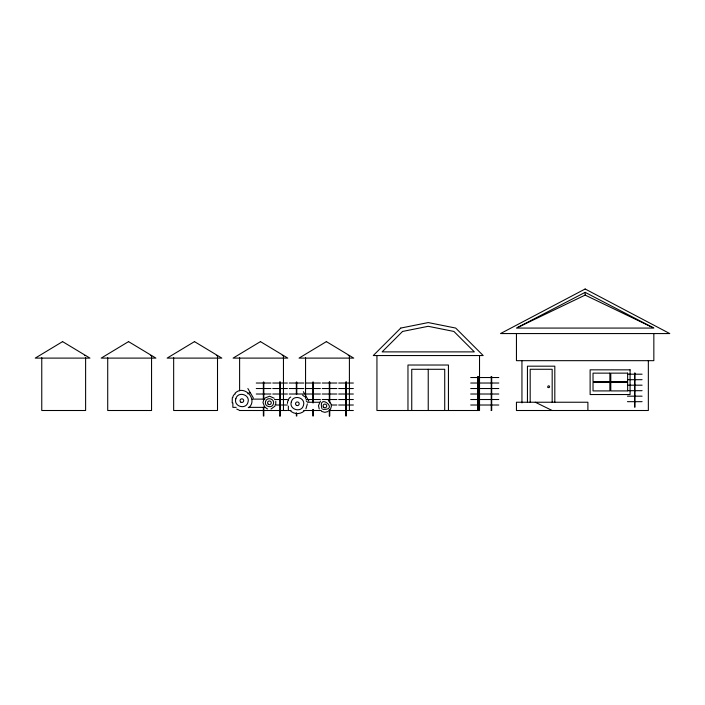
<?xml version="1.0" encoding="UTF-8"?>
<svg xmlns="http://www.w3.org/2000/svg" width="705" height="705" viewBox="0 0 705 705"><rect width="100%" height="100%" fill="white"/><g stroke="black" fill="none" stroke-linecap="round" stroke-linejoin="round"><path stroke-width="1.06" d="M232.306 397.699L232.183 402.872M275.717 404.538L275.796 401.171M287.384 403.419L287.781 400.837M307.38 403.877L305.917 408.847M331.456 405.992L330.513 409.226M263.926 399.33L262.983 402.555L264.772 407.19M248.803 407.746C258.427 399.224 243.948 384.058 234.994 393.275M275.029 406.089L271.011 409.023M320.475 401.145L318.457 405.692L319.259 408.962M264.992 398.008L269.627 396.21L274.175 398.219M304.287 410.883C300.436 414.602 293.818 414.443 290.152 410.548M247.772 393.848L250.152 392.474M585.15 292.346L516.448 328.072L653.843 328.072L585.15 292.346L585.15 295.095L517.435 327.596M328.081 411.544L324.811 412.337L321.577 411.394M84.441 355.549L85.613 355.549M150.394 355.549L151.557 355.549L151.557 410.504L107.715 410.504L107.715 357.743M216.338 355.549L217.51 355.549L217.51 410.504L173.659 410.504L173.659 357.743M282.291 355.549L283.454 355.549L283.454 410.504M348.244 355.549L349.407 355.549L349.407 410.504M627.441 374.196L642.096 374.196M478.237 376.496L477.796 376.496L477.787 410.504M491.253 376.496L491.693 376.496L491.702 410.504L491.253 410.504M470.693 377.527L498.796 377.527M627.441 379.687L642.096 379.687M279.859 381.995L280.299 381.995L280.308 416.003L279.859 416.003M329.323 381.995L329.764 381.995L329.773 402.837M256.267 383.026L270.923 383.026M272.756 383.026L287.411 383.026M289.235 383.026L303.89 383.026M305.723 383.026L320.378 383.026M322.211 383.026L336.867 383.026M338.7 383.026L353.355 383.026M470.693 383.026L498.796 383.026M627.441 385.186L642.096 385.186M256.267 388.525L270.923 388.525M272.756 388.525L287.411 388.525M289.235 388.525L303.89 388.525M305.723 388.525L320.378 388.525M322.211 388.525L336.867 388.525M338.7 388.525L353.355 388.525M470.693 388.525L498.796 388.525M627.441 390.685L642.096 390.685M256.267 394.016L270.923 394.016M272.756 394.016L287.411 394.016M289.235 394.016L303.89 394.016M305.723 394.016L320.378 394.016M322.211 394.016L336.867 394.016M338.7 394.016L353.355 394.016M470.693 394.016L498.796 394.016M627.441 396.175L642.096 396.175M252.108 399.127L264.93 399.127M274.492 399.515L287.411 399.515M306.111 399.515L320.378 399.515M322.211 399.515L336.867 399.515M338.7 399.515L353.355 399.515M470.693 399.515L498.796 399.515M627.441 401.674L642.096 401.674M319.339 402.264L307.583 402.264L306.181 400.854M274.897 405.014L287.411 405.014M330.839 405.014L336.867 405.014M338.7 405.014L353.355 405.014M470.693 405.014L498.796 405.014M236.166 407.367L232.87 407.367L232.87 402.987M248.257 407.367L265.847 407.367M239.612 410.504L287.411 410.504M290.98 410.504L288.354 410.504L288.354 406.124M303.74 410.504L321.321 410.504M328.882 410.504L353.355 410.504M329.323 416.003L329.764 416.003L329.773 409.42M322.82 409.358C340.048 410.292 317.391 392.05 321.982 408.68M266.093 408.257L267.653 408.944M236.704 409.05L239.083 410.107M585.15 295.095L652.865 327.596M535.289 402.238L552.174 410.504M328.336 400.29L331.271 404.309M302.577 395.108L304.613 396.739M303.353 391.654L308.852 401.171M247.878 388.517L253.368 398.034M653.843 333.562L653.843 360.669L516.448 360.669L516.448 333.562M648.344 360.669L648.344 410.504L516.448 410.504L516.448 402.238L587.899 402.238L587.899 410.504M554.809 402.238L554.809 366.177L527.446 366.177L527.446 402.238M552.174 402.238L552.174 369.27L530.186 369.27L530.186 402.238M521.947 360.669L521.947 402.925M491.244 376.496L491.244 410.504M479.523 355.549L479.523 410.504L376.937 410.504L376.937 355.549M478.246 376.496L478.246 410.504M448.442 410.504L448.442 365.023L407.966 365.023L407.966 410.504M444.723 410.504L444.723 369.288L411.746 369.288L411.746 410.504M428.235 369.288L428.235 410.504M329.314 381.995L329.314 401.744M329.314 409.42L329.314 416.003M313.284 402.837L313.284 381.995L312.835 381.995L312.826 402.837M313.284 409.42L313.284 416.003L312.835 416.003L312.826 409.42M305.556 357.743L305.556 398.413M296.796 394.06L296.796 381.995L296.347 381.995L296.338 394.06M296.796 413.809L296.796 416.003L296.347 416.003L296.338 412.707M279.85 381.995L279.85 416.003M263.82 399.55L263.82 381.995L263.37 381.995L263.362 399.55M263.82 407.226L263.82 416.003L263.37 416.003L263.362 407.226M239.612 357.743L239.612 390.72M85.613 357.743L85.613 410.504L41.762 410.504L41.762 357.743M232.87 397.514A3.886 3.886 0 0 1 235.267 393.928M288.354 400.651A3.886 3.886 0 0 1 290.751 397.065M235.831 398.73C233.249 406.441 245.983 410.169 247.966 402.291C250.548 394.58 237.823 390.852 235.831 398.73M265.529 401.55C263.855 406.565 272.13 408.988 273.425 403.859C275.1 398.854 266.825 396.43 265.529 401.55M291.315 401.868C288.733 409.579 301.458 413.306 303.45 405.428C306.032 397.717 293.298 393.989 291.315 401.868M400.757 328.072L373.271 355.549L483.189 355.549L455.712 328.072L428.235 322.573L400.757 328.072M402.564 331.447L382.119 351.883L474.342 351.883L453.905 331.447L428.235 326.309L402.564 331.447M62.586 341.617L35.25 358.105L89.923 358.105L62.586 341.617M128.539 341.617L101.203 358.105L155.875 358.105L128.539 341.617M194.483 341.617L167.147 358.105L221.819 358.105L194.483 341.617M260.436 341.617L233.099 358.105L287.772 358.105L260.436 341.617M326.38 341.617L299.043 358.105L353.716 358.105L326.38 341.617M585.15 288.997L500.541 333.562L669.75 333.562L585.15 288.997M630.085 369.834L590.12 369.834L590.12 394.536L630.085 394.536L630.085 369.834M609.869 373.139L593.028 373.139L593.028 381.564L609.869 381.564L609.869 373.139M627.635 373.139L610.786 373.139L610.786 381.564L627.635 381.564L627.635 373.139M634.985 373.165L634.544 373.165L634.535 407.173L634.985 407.173L634.993 373.165M346.252 381.995L345.811 381.995L345.802 416.003L346.252 416.003L346.261 381.995M609.869 382.48L593.028 382.48L593.028 390.914L609.869 390.914L609.869 382.48M627.635 382.48L610.786 382.48L610.786 390.914L627.635 390.914L627.635 382.48M548.129 387.45A0.899 0.899 0 0 0 549.565 386.842A0.899 0.899 0 0 0 548.323 385.908A0.899 0.899 0 0 0 548.129 387.45M268.164 404.124A1.833 1.833 0 0 0 271.214 403.225A1.833 1.833 0 0 0 268.913 401.039A1.833 1.833 0 0 0 268.164 404.124M240.96 402.229A1.833 1.833 0 0 0 243.701 400.643A1.833 1.833 0 0 0 240.96 399.056A1.833 1.833 0 0 0 240.96 402.229M323.648 407.261A1.833 1.833 0 0 0 326.688 406.362A1.833 1.833 0 0 0 324.388 404.176A1.833 1.833 0 0 0 323.648 407.261M296.435 405.366A1.833 1.833 0 0 0 299.184 403.78A1.833 1.833 0 0 0 296.435 402.194A1.833 1.833 0 0 0 296.435 405.366"/></g></svg>
